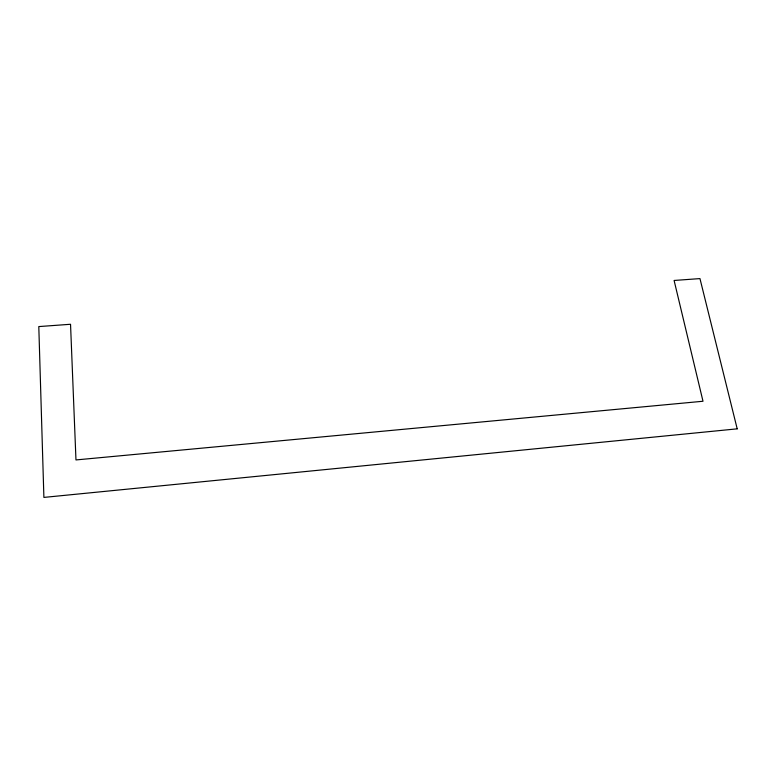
<?xml version="1.0" encoding="UTF-8"?>
<svg xmlns="http://www.w3.org/2000/svg" width="776" height="776" viewBox="0 0 776 776"><rect width="100%" height="100%" fill="white"/><g stroke="black" fill="none" stroke-linecap="round" stroke-linejoin="round"><path stroke-width="1.16" d="M737.2 428.837L43.892 497.406L38.8 326.58L70.538 324.271L75.97 459.935L702.998 401.25L674.101 280.466L699.962 278.594L737.2 428.837"/></g></svg>
